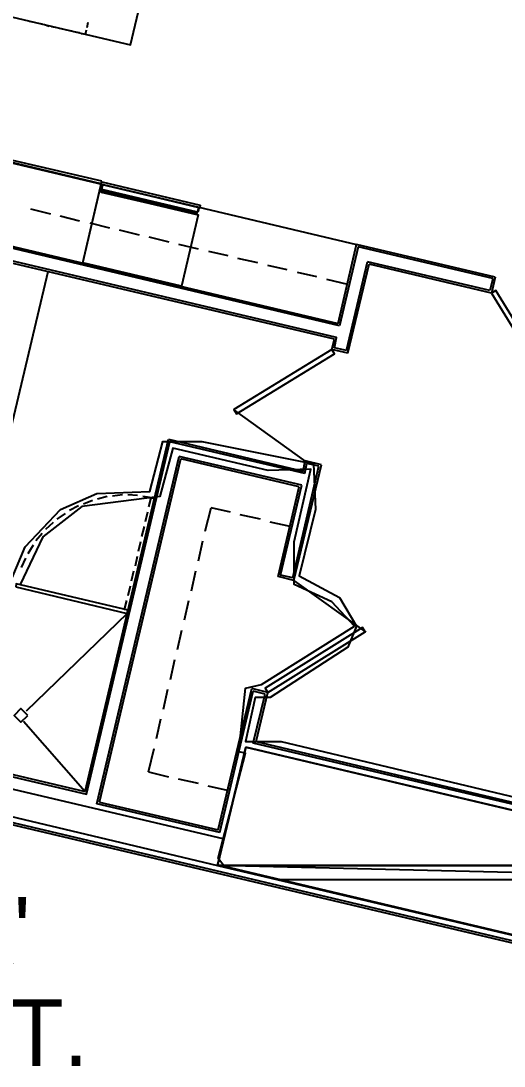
# Model space of a CAD drawing. Header units: feet. Extents: x -84 to 198, y -22 to 181.
# Drawn here: x 100.5 to 112.41, y 36.29 to 62.05 of the extents above; entities that cross this region are included whole.
import ezdxf
from ezdxf.enums import TextEntityAlignment as Align

# ---------------------------------------------------------------- set-up
doc = ezdxf.new("R2010")
doc.units = ezdxf.units.FT
for name, color, linetype in [('A-AREA-UNIDAD', 30, 'CONTINUOUS'), ('A-LINEA', 7, 'CONTINUOUS'), ('A-MURO-CONCRETO', 8, 'CONTINUOUS'), ('A-TEXTO-PDF', 3, 'CONTINUOUS')]:
    doc.layers.add(name, color=color, linetype=linetype)

msp = doc.modelspace()

# ---------------------------------------------------------------- linework, layer by layer
at = {"layer": 'A-AREA-UNIDAD'}
for points in [[(100.288, 48.32), (100.608, 49.0844), (101.472, 50.0089), (102.368, 50.4), (103.68, 50.4533), (104, 51.68), (104.96, 51.68), (107.712, 51.1289), (107.76, 50.0089), (107.36, 48.3733), (108.352, 47.84), (108.768, 47.1289), (108.56, 46.6133), (106.64, 45.3689), (106.272, 45.3689), (106.032, 44.2844), (106.912, 44.2844), (121.84, 40.7289)], [(119.008, 38.0089), (105.52, 41.2089), (105.36, 41.4044), (106.032, 44), (105.872, 44.0356), (106.032, 45.6), (106.432, 45.6889), (108.72, 47.1289), (108.16, 47.7333), (107.232, 48.16), (107.232, 49.2089), (107.648, 51.0044), (106.592, 50.9689), (104.24, 51.52), (103.92, 50.3289), (102, 50.08), (101.04, 49.3333), (100.48, 48.16)]]:
    msp.add_lwpolyline(points, dxfattribs=at)
at = {"layer": 'A-LINEA'}
for p, q in [((100.7067, 62.0444), (100.8267, 62.0178)), ((100.8933, 62.0044), (101.0133, 61.9778)), ((101.08, 61.9644), (101.2, 61.9244)), ((101.2533, 61.9111), (101.3867, 61.8844)), ((101.44, 61.8711), (101.56, 61.8444)), ((102.1333, 61.8844), (102.16, 62.0178)), ((101.6267, 61.8311), (101.7467, 61.8044)), ((101.8, 61.7911), (101.9333, 61.7644)), ((89.2667, 61.1511), (108.7733, 56.5378)), ((108.3467, 54.5378), (88.7333, 59.1778)), ((88.8, 59.2044), (108.32, 54.5911)), ((102.48, 58.0311), (100.04, 58.6178)), ((102.4933, 58.0978), (100.0533, 58.6711)), ((102.0267, 56.0844), (102.4933, 58.0978)), ((104.8267, 57.3244), (102.4933, 57.8844)), ((104.8267, 57.3244), (102.4933, 57.8844)), ((102.4933, 57.8578), (104.8267, 57.2978)), ((102.4933, 57.8578), (104.8267, 57.2978)), ((100.7333, 57.4178), (101.2267, 57.2978)), ((101.4667, 57.2444), (101.9467, 57.1244)), ((102.2, 57.0711), (102.68, 56.9511)), ((102.92, 56.8978), (103.4133, 56.7778)), ((103.6533, 56.7244), (104.1467, 56.6044)), ((104.3867, 56.5511), (104.8667, 56.4311)), ((108.32, 54.5911), (108.7733, 56.5378)), ((108.8133, 56.4844), (108.3467, 54.5378)), ((112.1867, 55.7378), (108.7733, 56.5378)), ((112.1333, 55.6978), (108.8133, 56.4844)), ((108.2267, 54.2044), (99.2267, 56.3244)), ((105.12, 56.3778), (105.6, 56.2711)), ((105.84, 56.2044), (106.3333, 56.0978)), ((106.5733, 56.0311), (107.0533, 55.9244)), ((108.52, 53.9244), (109.04, 56.1111)), ((108.56, 53.8578), (109.08, 56.0578)), ((112.0533, 55.4044), (109.04, 56.1111)), ((112.0933, 55.3378), (109.08, 56.0578)), ((100.04, 51.0844), (101.1733, 55.8711)), ((107.3067, 55.8578), (107.7867, 55.7511)), ((108.0267, 55.6844), (108.5467, 55.5644)), ((112.1333, 55.6978), (112.0533, 55.4044)), ((112.1867, 55.7378), (112.0933, 55.3378)), ((108.16, 53.9511), (108.2267, 54.2044)), ((108.56, 53.8578), (108.16, 53.9511)), ((105.7558, 52.456), (107.5144, 51.1872)), ((102.08, 43.0578), (104.1333, 51.7378)), ((107.4933, 50.8978), (104.1733, 51.6711)), ((102.3733, 42.7511), (104.4, 51.3111)), ((107.4267, 50.6044), (104.4, 51.3111)), ((102.44, 42.7911), (104.44, 51.2578)), ((107.36, 50.5644), (104.44, 51.2578)), ((107.2, 48.3244), (107.84, 51.0711)), ((107.2267, 48.2578), (107.9067, 51.1111)), ((107.4933, 50.8978), (107.5467, 51.1378)), ((107.9067, 51.1111), (107.5067, 51.2044)), ((107.84, 51.0711), (107.5467, 51.1378)), ((106.84, 48.3511), (107.36, 50.5644)), ((106.8933, 48.3911), (107.4267, 50.6044)), ((102.6267, 50.3244), (102.3867, 50.2578)), ((103, 50.3644), (102.76, 50.3378)), ((103.3733, 50.3511), (103.1333, 50.3644)), ((103.7867, 50.2844), (103.7333, 50.0578)), ((101.92, 50.0978), (101.6933, 49.9778)), ((102.2667, 50.2311), (102.04, 50.1378)), ((105.04, 49.4711), (105.1867, 50.0444)), ((105.6667, 49.9378), (105.1867, 50.0444)), ((101.5867, 49.9111), (101.3867, 49.7644)), ((103.5733, 49.7111), (103.6267, 49.9511)), ((103.7067, 49.9378), (103.6533, 49.6844)), ((106.4, 49.7644), (105.9067, 49.8711)), ((101.2933, 49.6844), (101.1067, 49.5111)), ((103.48, 49.3378), (103.5467, 49.5911)), ((103.6267, 49.5644), (103.5733, 49.3244)), ((107.1333, 49.5911), (106.64, 49.6978)), ((101.0267, 49.4178), (100.8667, 49.2311)), ((103.4, 48.9778), (103.4533, 49.2178)), ((104.88, 48.7378), (104.9867, 49.2311)), ((100.8, 49.1244), (100.6667, 48.9111)), ((103.5333, 49.2044), (103.48, 48.9644)), ((100.6133, 48.8044), (100.5067, 48.5778)), ((103.32, 48.6178), (103.3733, 48.8578)), ((103.4533, 48.8444), (103.4, 48.5911)), ((103.2267, 48.2444), (103.28, 48.4978)), ((103.36, 48.4711), (103.3067, 48.2311)), ((104.7067, 48.0044), (104.8133, 48.4978)), ((107.2267, 48.2578), (106.84, 48.3511)), ((107.2, 48.3244), (106.8933, 48.3911)), ((109.0042, 46.9795), (107.2456, 48.2483)), ((103.1467, 47.8844), (103.2, 48.1244)), ((103.28, 48.1111), (103.2267, 47.8711)), ((104.5333, 47.2844), (104.64, 47.7644)), ((103.12, 47.4444), (100.6267, 45.0311)), ((103.0933, 47.4844), (103.0933, 47.4844)), ((104.36, 46.5511), (104.4667, 47.0311)), ((104.1867, 45.8178), (104.2933, 46.3111)), ((104.0133, 45.0844), (104.12, 45.5778)), ((105.36, 42.1111), (106.1867, 45.5911)), ((105.4, 42.0444), (106.2267, 45.5244)), ((106.5867, 45.4978), (106.1867, 45.5911)), ((106.52, 45.4578), (106.2267, 45.5244)), ((106.2267, 44.2444), (106.52, 45.4578)), ((106.2933, 44.2844), (106.5867, 45.4978)), ((103.84, 44.3644), (103.9467, 44.8444)), ((120.2533, 37.5644), (89.6533, 44.8044)), ((89.6933, 44.7378), (120.2, 37.5244)), ((100.56, 44.7911), (102.08, 43.0578)), ((103.64, 43.5378), (103.7867, 44.1111)), ((122.0933, 40.4978), (106.2267, 44.2444)), ((106.2933, 44.2844), (122.1067, 40.5511)), ((98.16, 43.9778), (102.08, 43.0578)), ((97.92, 43.6711), (105.5067, 41.8844)), ((103.64, 43.5378), (104.1333, 43.4178)), ((104.3733, 43.3644), (104.8667, 43.2578)), ((97.7733, 43.0311), (105.3467, 41.2311)), ((105.1067, 43.1911), (105.5867, 43.0844)), ((102.44, 42.7911), (105.36, 42.1111)), ((105.4, 42.0444), (102.3733, 42.7511))]:
    msp.add_line(p, q, dxfattribs=at)
for points in [[(94.16, 66.6711), (93.48, 63.7511), (103.2, 61.4578), (103.8933, 64.3778)], [(101.9867, 61.7378), (102.0933, 61.7244), (102.12, 61.8311)], [(104.92, 57.5111), (104.9067, 57.4444), (102.48, 58.0178), (102.4933, 58.0844), (104.92, 57.5111)], [(104.92, 57.5111), (104.9067, 57.4444), (102.48, 58.0178), (102.4933, 58.0844), (104.92, 57.5111)], [(102.4933, 58.0178), (102.48, 57.9378), (102.4933, 57.9244), (102.4933, 57.8978), (102.4933, 57.8844), (102.48, 57.8711), (102.4933, 57.8578), (102.48, 57.8444), (102.48, 57.8311), (104.8267, 57.2844), (104.8267, 57.2978), (104.84, 57.3111), (104.8267, 57.3244), (104.8533, 57.3378), (104.8533, 57.3644), (104.88, 57.3644), (104.8933, 57.4444), (102.4933, 58.0178)], [(102.4933, 58.0178), (102.48, 57.9378), (102.4933, 57.9244), (102.4933, 57.8978), (102.4933, 57.8844), (102.48, 57.8711), (102.4933, 57.8578), (102.48, 57.8444), (102.48, 57.8311), (104.8267, 57.2844), (104.8267, 57.2978), (104.84, 57.3111), (104.8267, 57.3244), (104.8533, 57.3378), (104.8533, 57.3644), (104.88, 57.3644), (104.8933, 57.4444), (102.4933, 58.0178)], [(104.88, 57.4578), (104.8533, 57.3378), (102.4933, 57.8978), (102.52, 58.0178), (104.88, 57.4578)], [(104.88, 57.4578), (104.8533, 57.3378), (102.4933, 57.8978), (102.52, 58.0178), (104.88, 57.4578)], [(102.44, 57.8444), (104.8667, 57.2711), (104.4533, 55.5111), (102.0267, 56.0844), (102.44, 57.8444)], [(108.52, 53.9244), (108.2267, 53.9911), (108.28, 54.2444), (99.1867, 56.3911)], [(112.0933, 55.3378), (113.5867, 52.9244), (113.6933, 52.9911), (112.2, 55.4044), (112.0933, 55.3378)], [(108.16, 53.9511), (105.7467, 52.4711), (105.8133, 52.3644), (108.2267, 53.8444), (108.16, 53.9511)], [(98.0933, 43.9378), (102.12, 42.9911), (104.1733, 51.6711)], [(104.1333, 51.7378), (107.4533, 50.9511), (107.5067, 51.2044)], [(103.6533, 50.0711), (103.7067, 50.2978), (103.7867, 50.2844), (103.5067, 50.3244)], [(100.3733, 48.0978), (103.12, 47.4444), (103.1467, 47.5244), (100.3867, 48.1778), (100.3733, 48.0978)], [(103.1867, 47.7378), (103.1467, 47.5244), (103.0533, 47.5378), (103.1067, 47.7644)], [(106.5867, 45.4978), (108.9867, 46.9911), (108.92, 47.0978), (106.52, 45.6044), (106.5867, 45.4978)], [(100.6667, 44.9311), (100.5, 45.0978), (100.3333, 44.9311), (100.5, 44.7644), (100.6667, 44.9311)], [(106.04, 44.1511), (105.3467, 41.2311), (119.16, 37.9644), (119.84, 40.8844), (106.04, 44.1511)]]:
    msp.add_lwpolyline(points, dxfattribs=at)
at = {"layer": 'A-MURO-CONCRETO'}
for points in [[(106.04, 44.1511), (118.3733, 41.2311), (105.3467, 41.2311), (106.04, 44.1511), (106.04, 44.1511)], [(105.3467, 41.2311), (106.8133, 40.8844), (119.84, 40.8844), (105.3467, 41.2311)], [(105.3467, 41.2311), (118.3733, 41.2311), (119.84, 40.8844), (105.3467, 41.2311), (105.3467, 41.2311)], [(106.8133, 40.8844), (119.84, 40.8844), (119.16, 37.9644), (106.8133, 40.8844), (106.8133, 40.8844)]]:
    msp.add_lwpolyline(points, dxfattribs=at)

# ---------------------------------------------------------------- texts
at = {"layer": 'A-TEXTO-PDF'}
for s, p in [("'3NA'", (98.1795, 38.8052)), ('FT.', (100.5136, 36.2852))]:
    msp.add_text(s, height=1.646, dxfattribs=at).set_placement(p, align=Align.CENTER)

doc.saveas('drawing.dxf')
